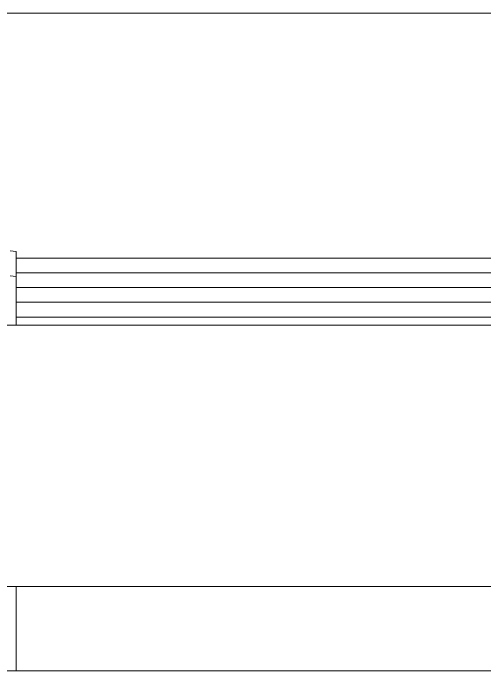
# Model space of a CAD drawing. Header units: inches. Extents: x -12 to 193, y -19 to 105.
# Drawn here: x 33.91 to 36.894, y 100.955 to 105.112 of the extents above; entities that cross this region are included whole.
import ezdxf

# ---------------------------------------------------------------- set-up
doc = ezdxf.new("R2010")
doc.units = ezdxf.units.IN
doc.layers.add('ZANO_R', color=7, linetype='Continuous', lineweight=0)

msp = doc.modelspace()

# ---------------------------------------------------------------- linework, layer by layer
at = {"layer": 'ZANO_R'}
for p, q in [((-2.56608, 105.11168), (68.0638, 105.11168)), ((33.92996, 103.60521), (33.89074, 103.60952)), ((33.92996, 103.44806), (33.92996, 103.60521)), ((63.8512, 103.56355), (33.92996, 103.56355)), ((63.8512, 103.47045), (33.92996, 103.47045)), ((33.92996, 103.44787), (33.89074, 103.45219)), ((33.92996, 103.13989), (33.92996, 103.44787)), ((63.8512, 103.37735), (33.92996, 103.37735)), ((63.8512, 103.28425), (33.92996, 103.28425)), ((63.8512, 103.19115), (33.92996, 103.19115)), ((32.94571, 103.13989), (64.83545, 103.13989)), ((68.0638, 101.48748), (-2.56608, 101.48748)), ((33.92996, 101.48748), (33.92996, 100.95475)), ((-2.56608, 100.95475), (68.0638, 100.95475))]:
    msp.add_line(p, q, dxfattribs=at)

doc.saveas('drawing.dxf')
